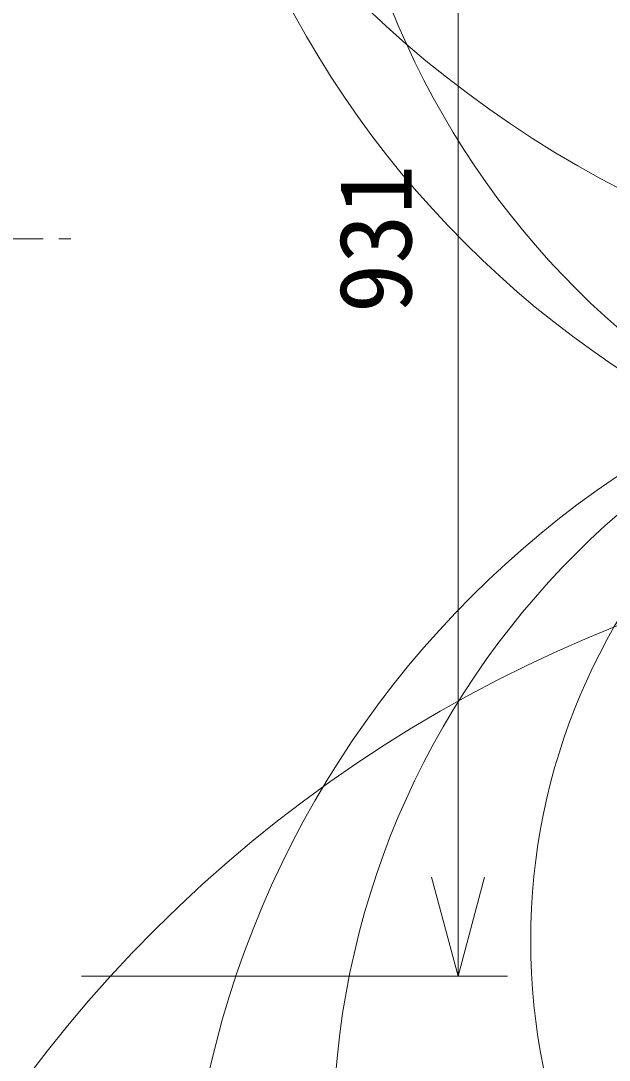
# Model space of a CAD drawing. Units: millimetres, scale not verified. Extents: x -62 to 83, y -61 to 69.
# Drawn here: x 21.49 to 36.34, y -5.42 to 20.82 of the extents above; entities that cross this region are included whole.
import ezdxf
from ezdxf.enums import TextEntityAlignment as Align

# ---------------------------------------------------------------- set-up
doc = ezdxf.new("R2010")
doc.units = ezdxf.units.MM
doc.header["$LTSCALE"] = 0.125
doc.linetypes.add('USER1', pattern=[28.575, 19.05, -3.175, 3.175, -3.175])
for name, color, linetype, lineweight in [('0-0_0', 7, 'Continuous', 18), ('0-5_SUNPO', 7, 'Continuous', 18), ('0-6_GAIKEI', 1, 'Continuous', 18)]:
    doc.layers.add(name, color=color, linetype=linetype, lineweight=lineweight)
doc.styles.add('ＭＳ ゴシック', font='')
doc.styles.get('ＭＳ ゴシック').set_extended_font_data('MS Gothic')

# ---------------------------------------------------------------- blocks, each defined once
blk = doc.blocks.new('_Open30')
at = {"layer": '0-0_0'}
blk.add_line((0, 0), (-1, 0), dxfattribs=at)
blk.add_lwpolyline([(-1, 0.26795), (0, 0), (-1, -0.26795)], dxfattribs=at)
blk = doc.blocks.new('D4')
at = {"layer": '0-5_SUNPO'}
for p, q in [((97.014, 344.9293), (97.014, 312.7053)), ((87.5163, 310.2053), (98.264, 310.2053))]:
    blk.add_line(p, q, dxfattribs=at)
at = {"layer": '0-5_SUNPO', "xscale": 2.5, "yscale": 2.5, "rotation": 270}
blk.add_blockref('_Open30', (97.014, 310.2053), dxfattribs=at)
at = {"layer": '0-5_SUNPO', "style": 'ＭＳ ゴシック'}
blk.add_text('931', height=1.833, rotation=90, dxfattribs=at).set_placement((96.389, 326.9423), align=Align.BOTTOM_LEFT)

msp = doc.modelspace()

# ---------------------------------------------------------------- linework, layer by layer
at = {"layer": '0-6_GAIKEI', "color": 9, "linetype": 'USER1'}
msp.add_line((-44.6199, 15.3151), (22.7569, 15.3151), dxfattribs=at)
at = {"layer": '0-6_GAIKEI'}
for centre, radius in [((49.3229, 41.1746), 27.6831), ((50.3245, 32.8292), 24.9256), ((50.2982, 28.8512), 20.9276), ((50.3237, -11.1574), 24.6839), ((50.2982, -7.4211), 20.9276), ((50.281, -2.4001), 15.9264), ((49.1532, -26.3775), 34.3182)]:
    msp.add_circle(centre, radius, dxfattribs=at)

# ---------------------------------------------------------------- block references
at = {"layer": '0-5_SUNPO'}
msp.add_blockref('D4', (-64.4907, -313.5022), dxfattribs=at)

doc.saveas('drawing.dxf')
